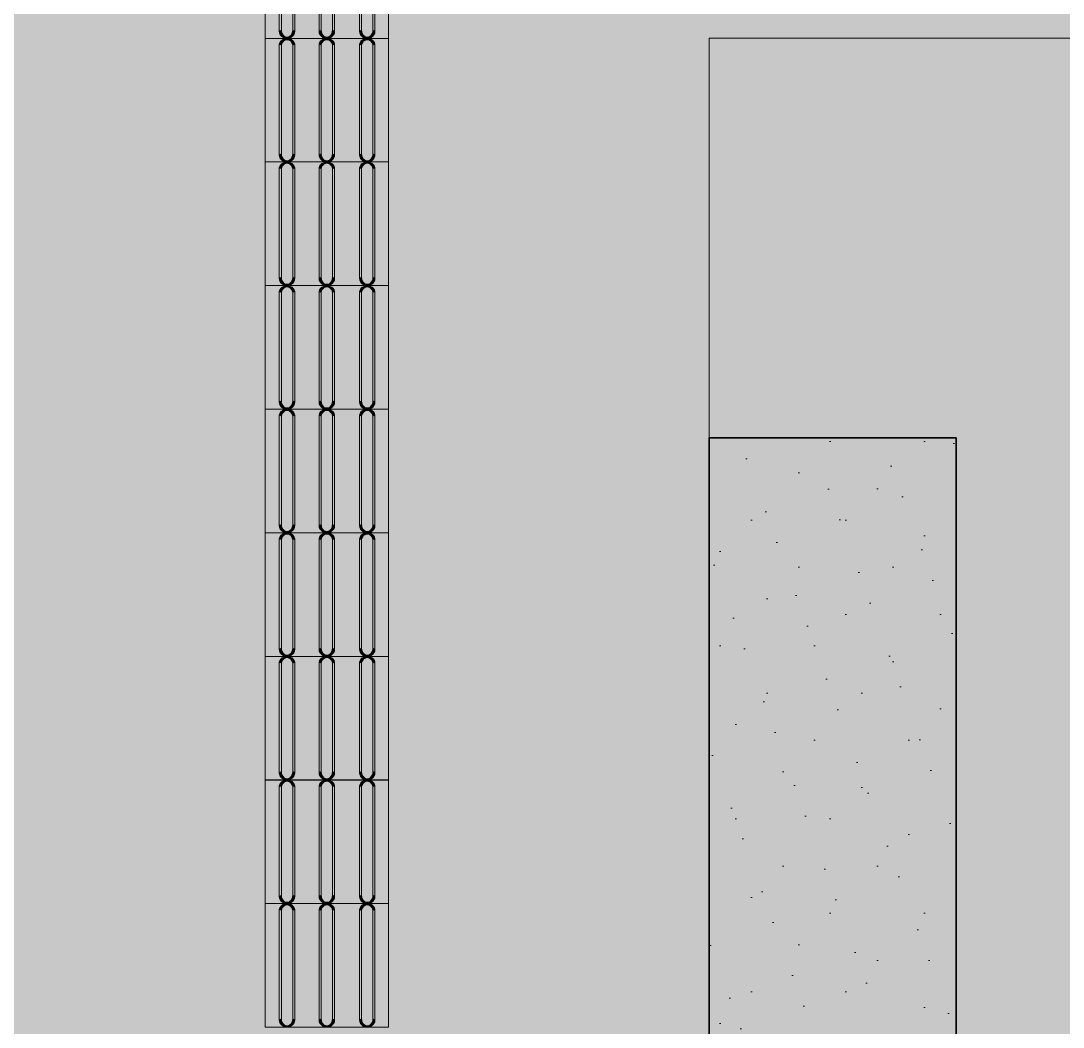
# Model space of a CAD drawing. Header units: metres. Extents: x -77.1 to 22, y -70.6 to -27.7.
# Drawn here: x -55.508 to -53.4, y -64.302 to -62.266 of the extents above; entities that cross this region are included whole.
import ezdxf

# ---------------------------------------------------------------- set-up
doc = ezdxf.new("R2010")
doc.units = ezdxf.units.M
doc.header["$MEASUREMENT"] = 0
doc.layers.add('LAJES.EST', color=7, linetype='Continuous')
doc.layers.add('TERRENO.ARQ', color=7, linetype='Continuous')
for name, color, linetype, lineweight in [('LAJES.EST_Caneta_No__1', 7, 'Continuous', 35), ('LAJES.EST_Caneta_No__241', 7, 'Continuous', 13), ('TERRENO.ARQ_Caneta_No__241', 7, 'Continuous', 13)]:
    doc.layers.add(name, color=color, linetype=linetype, lineweight=lineweight)
for name, color, linetype, lineweight, true_color in [('LAJES.EST_Caneta_No__17', 7, 'Continuous', 0, 0xd4d4d4), ('LAJES.EST_Caneta_No__18', 7, 'Continuous', 0, 0xdfdfdf), ('Novo_PISO TATIL_Caneta_No__13', 7, 'Continuous', 0, 0xaaaaaa), ('Novo_PISO TATIL_Caneta_No__18', 7, 'Continuous', 0, 0xdfdfdf)]:
    doc.layers.add(name, color=color, linetype=linetype, lineweight=lineweight, true_color=true_color)
pattern_1 = [(45, (0, 0.6), (-0.1909188, 0.1909188), [0, -0.18, 0, -0.27]), (110, (0.6, 0.6), (0.253717, 0.09234544), [0, -0.132, 0, -0.228])]

# ---------------------------------------------------------------- blocks, each defined once
blk = doc.blocks.new('Piso Tátil Direcional(2)(1)')
at = {"layer": 'Novo_PISO TATIL_Caneta_No__18', "linetype": 'Continuous', "lineweight": 0, "true_color": 0xdfdfdf}
for points in [[(0.25, 0), (0.25, 0.25), (0, 0.25), (0, 0)], [(0.0281, 0.2392), (0.0276, 0.2354), (0.0322, 0.2369)], [(0.0318, 0.2332), (0.0322, 0.2369), (0.0276, 0.2354)], [(0.0318, 0.0139), (0.0318, 0.2332), (0.0276, 0.2354), (0.0276, 0.0116)], [(0.0333, 0.2404), (0.0297, 0.2427), (0.0281, 0.2392)], [(0.0322, 0.2369), (0.0333, 0.2404), (0.0281, 0.2392)], [(0.0322, 0.2457), (0.0297, 0.2427), (0.0352, 0.2433)], [(0.0333, 0.2404), (0.0352, 0.2433), (0.0297, 0.2427)], [(0.0544, 0.2369), (0.0533, 0.2404), (0.0514, 0.2433), (0.0491, 0.2456), (0.0463, 0.247), (0.0433, 0.2475), (0.0403, 0.247), (0.0375, 0.2456), (0.0352, 0.2433), (0.0333, 0.2404), (0.0322, 0.2369), (0.0318, 0.2332), (0.0318, 0.0139), (0.0327, 0.0108), (0.0341, 0.008), (0.0359, 0.0057), (0.0382, 0.004), (0.0407, 0.0029), (0.0433, 0.0025), (0.0459, 0.0029), (0.0484, 0.004), (0.0507, 0.0057), (0.0525, 0.008), (0.0539, 0.0108), (0.0548, 0.0139), (0.0548, 0.2332)], [(0.0352, 0.2433), (0.0354, 0.248), (0.0322, 0.2457)], [(0.0354, 0.248), (0.0352, 0.2433), (0.0375, 0.2456)], [(0.0392, 0.2495), (0.0354, 0.248), (0.0375, 0.2456)], [(0.0403, 0.247), (0.0392, 0.2495), (0.0375, 0.2456)], [(0.0392, 0.2495), (0.0403, 0.247), (0.0433, 0.25)], [(0.0403, 0.247), (0.0433, 0.2475), (0.0433, 0.25)], [(0.0474, 0.2495), (0.0433, 0.25), (0.0433, 0.2475)], [(0.0463, 0.247), (0.0474, 0.2495), (0.0433, 0.2475)], [(0.0512, 0.248), (0.0474, 0.2495), (0.0463, 0.247)], [(0.0463, 0.247), (0.0491, 0.2456), (0.0512, 0.248)], [(0.0544, 0.2457), (0.0512, 0.248), (0.0491, 0.2456)], [(0.0514, 0.2433), (0.0544, 0.2457), (0.0491, 0.2456)], [(0.0569, 0.2427), (0.0544, 0.2457), (0.0514, 0.2433)], [(0.0533, 0.2404), (0.0569, 0.2427), (0.0514, 0.2433)], [(0.0585, 0.2392), (0.0569, 0.2427), (0.0533, 0.2404)], [(0.0544, 0.2369), (0.0585, 0.2392), (0.0533, 0.2404)], [(0.059, 0.2354), (0.0585, 0.2392), (0.0544, 0.2369)], [(0.059, 0.2354), (0.0544, 0.2369), (0.0548, 0.2332)], [(0.059, 0.0116), (0.059, 0.2354), (0.0548, 0.2332), (0.0548, 0.0139)], [(0.1098, 0.2392), (0.1093, 0.2354), (0.1139, 0.2369)], [(0.1135, 0.2332), (0.1139, 0.2369), (0.1093, 0.2354)], [(0.1135, 0.0139), (0.1135, 0.2332), (0.1093, 0.2354), (0.1093, 0.0116)], [(0.115, 0.2404), (0.1114, 0.2427), (0.1098, 0.2392)], [(0.1139, 0.2369), (0.115, 0.2404), (0.1098, 0.2392)], [(0.1139, 0.2457), (0.1114, 0.2427), (0.1169, 0.2433)], [(0.115, 0.2404), (0.1169, 0.2433), (0.1114, 0.2427)], [(0.1361, 0.2369), (0.135, 0.2404), (0.1331, 0.2433), (0.1308, 0.2456), (0.128, 0.247), (0.125, 0.2475), (0.122, 0.247), (0.1192, 0.2456), (0.1169, 0.2433), (0.115, 0.2404), (0.1139, 0.2369), (0.1135, 0.2332), (0.1135, 0.0139), (0.1144, 0.0108), (0.1158, 0.008), (0.1176, 0.0057), (0.1199, 0.004), (0.1224, 0.0029), (0.125, 0.0025), (0.1276, 0.0029), (0.1301, 0.004), (0.1324, 0.0057), (0.1342, 0.008), (0.1356, 0.0108), (0.1365, 0.0139), (0.1365, 0.2332)], [(0.1169, 0.2433), (0.1171, 0.248), (0.1139, 0.2457)], [(0.1171, 0.248), (0.1169, 0.2433), (0.1192, 0.2456)], [(0.1209, 0.2495), (0.1171, 0.248), (0.1192, 0.2456)], [(0.122, 0.247), (0.1209, 0.2495), (0.1192, 0.2456)], [(0.1209, 0.2495), (0.122, 0.247), (0.125, 0.25)], [(0.122, 0.247), (0.125, 0.2475), (0.125, 0.25)], [(0.1291, 0.2495), (0.125, 0.25), (0.125, 0.2475)], [(0.128, 0.247), (0.1291, 0.2495), (0.125, 0.2475)], [(0.1329, 0.248), (0.1291, 0.2495), (0.128, 0.247)], [(0.128, 0.247), (0.1308, 0.2456), (0.1329, 0.248)], [(0.1361, 0.2457), (0.1329, 0.248), (0.1308, 0.2456)], [(0.1331, 0.2433), (0.1361, 0.2457), (0.1308, 0.2456)], [(0.1386, 0.2427), (0.1361, 0.2457), (0.1331, 0.2433)], [(0.135, 0.2404), (0.1386, 0.2427), (0.1331, 0.2433)], [(0.1402, 0.2392), (0.1386, 0.2427), (0.135, 0.2404)], [(0.1361, 0.2369), (0.1402, 0.2392), (0.135, 0.2404)], [(0.1407, 0.2354), (0.1402, 0.2392), (0.1361, 0.2369)], [(0.1407, 0.2354), (0.1361, 0.2369), (0.1365, 0.2332)], [(0.1407, 0.0116), (0.1407, 0.2354), (0.1365, 0.2332), (0.1365, 0.0139)], [(0.1903, 0.2392), (0.1898, 0.2354), (0.1944, 0.2369)], [(0.194, 0.2332), (0.1944, 0.2369), (0.1898, 0.2354)], [(0.194, 0.0139), (0.194, 0.2332), (0.1898, 0.2354), (0.1898, 0.0116)], [(0.1955, 0.2404), (0.1919, 0.2427), (0.1903, 0.2392)], [(0.1944, 0.2369), (0.1955, 0.2404), (0.1903, 0.2392)], [(0.1944, 0.2457), (0.1919, 0.2427), (0.1974, 0.2433)], [(0.1955, 0.2404), (0.1974, 0.2433), (0.1919, 0.2427)], [(0.2166, 0.2369), (0.2155, 0.2404), (0.2136, 0.2433), (0.2113, 0.2456), (0.2085, 0.247), (0.2055, 0.2475), (0.2025, 0.247), (0.1997, 0.2456), (0.1974, 0.2433), (0.1955, 0.2404), (0.1944, 0.2369), (0.194, 0.2332), (0.194, 0.0139), (0.1949, 0.0108), (0.1963, 0.008), (0.1981, 0.0057), (0.2004, 0.004), (0.2029, 0.0029), (0.2055, 0.0025), (0.2081, 0.0029), (0.2106, 0.004), (0.2129, 0.0057), (0.2147, 0.008), (0.2161, 0.0108), (0.217, 0.0139), (0.217, 0.2332)], [(0.1974, 0.2433), (0.1976, 0.248), (0.1944, 0.2457)], [(0.1976, 0.248), (0.1974, 0.2433), (0.1997, 0.2456)], [(0.2014, 0.2495), (0.1976, 0.248), (0.1997, 0.2456)], [(0.2025, 0.247), (0.2014, 0.2495), (0.1997, 0.2456)], [(0.2014, 0.2495), (0.2025, 0.247), (0.2055, 0.25)], [(0.2025, 0.247), (0.2055, 0.2475), (0.2055, 0.25)], [(0.2096, 0.2495), (0.2055, 0.25), (0.2055, 0.2475)], [(0.2085, 0.247), (0.2096, 0.2495), (0.2055, 0.2475)], [(0.2134, 0.248), (0.2096, 0.2495), (0.2085, 0.247)], [(0.2085, 0.247), (0.2113, 0.2456), (0.2134, 0.248)], [(0.2166, 0.2457), (0.2134, 0.248), (0.2113, 0.2456)], [(0.2136, 0.2433), (0.2166, 0.2457), (0.2113, 0.2456)], [(0.2191, 0.2427), (0.2166, 0.2457), (0.2136, 0.2433)], [(0.2155, 0.2404), (0.2191, 0.2427), (0.2136, 0.2433)], [(0.2207, 0.2392), (0.2191, 0.2427), (0.2155, 0.2404)], [(0.2166, 0.2369), (0.2207, 0.2392), (0.2155, 0.2404)], [(0.2212, 0.2354), (0.2207, 0.2392), (0.2166, 0.2369)], [(0.2212, 0.2354), (0.2166, 0.2369), (0.217, 0.2332)], [(0.2212, 0.0116), (0.2212, 0.2354), (0.217, 0.2332), (0.217, 0.0139)], [(0.0276, 0.0116), (0.0287, 0.0085), (0.0318, 0.0139)], [(0.0287, 0.0085), (0.0327, 0.0108), (0.0318, 0.0139)], [(0.0327, 0.0108), (0.0287, 0.0085), (0.0307, 0.0056)], [(0.0341, 0.008), (0.0327, 0.0108), (0.0307, 0.0056)], [(0.0359, 0.0057), (0.0341, 0.008), (0.0307, 0.0056)], [(0.0332, 0.0033), (0.0359, 0.0057), (0.0307, 0.0056)], [(0.0359, 0.0057), (0.0332, 0.0033), (0.0382, 0.004)], [(0.0382, 0.004), (0.0332, 0.0033), (0.0363, 0.0015)], [(0.0407, 0.0029), (0.0382, 0.004), (0.0363, 0.0015)], [(0.0363, 0.0015), (0.0397, 0.0004), (0.0407, 0.0029)], [(0.0433, 0.0025), (0.0407, 0.0029), (0.0397, 0.0004)], [(0.0433, 0), (0.0433, 0.0025), (0.0397, 0.0004)], [(0.0469, 0.0004), (0.0459, 0.0029), (0.0433, 0)], [(0.0459, 0.0029), (0.0433, 0.0025), (0.0433, 0)], [(0.0484, 0.004), (0.0459, 0.0029), (0.0469, 0.0004)], [(0.0469, 0.0004), (0.0503, 0.0015), (0.0484, 0.004)], [(0.0507, 0.0057), (0.0484, 0.004), (0.0503, 0.0015)], [(0.0503, 0.0015), (0.0534, 0.0033), (0.0507, 0.0057)], [(0.0534, 0.0033), (0.0525, 0.008), (0.0507, 0.0057)], [(0.0525, 0.008), (0.0559, 0.0056), (0.0539, 0.0108)], [(0.0525, 0.008), (0.0534, 0.0033), (0.0559, 0.0056)], [(0.0579, 0.0085), (0.0548, 0.0139), (0.0539, 0.0108)], [(0.0579, 0.0085), (0.0539, 0.0108), (0.0559, 0.0056)], [(0.059, 0.0116), (0.0548, 0.0139), (0.0579, 0.0085)], [(0.1093, 0.0116), (0.1104, 0.0085), (0.1135, 0.0139)], [(0.1104, 0.0085), (0.1144, 0.0108), (0.1135, 0.0139)], [(0.1144, 0.0108), (0.1104, 0.0085), (0.1124, 0.0056)], [(0.1158, 0.008), (0.1144, 0.0108), (0.1124, 0.0056)], [(0.1176, 0.0057), (0.1158, 0.008), (0.1124, 0.0056)], [(0.1149, 0.0033), (0.1176, 0.0057), (0.1124, 0.0056)], [(0.1176, 0.0057), (0.1149, 0.0033), (0.1199, 0.004)], [(0.1199, 0.004), (0.1149, 0.0033), (0.118, 0.0015)], [(0.1224, 0.0029), (0.1199, 0.004), (0.118, 0.0015)], [(0.118, 0.0015), (0.1214, 0.0004), (0.1224, 0.0029)], [(0.125, 0.0025), (0.1224, 0.0029), (0.1214, 0.0004)], [(0.125, 0), (0.125, 0.0025), (0.1214, 0.0004)], [(0.1286, 0.0004), (0.1276, 0.0029), (0.125, 0)], [(0.1276, 0.0029), (0.125, 0.0025), (0.125, 0)], [(0.1301, 0.004), (0.1276, 0.0029), (0.1286, 0.0004)], [(0.1286, 0.0004), (0.132, 0.0015), (0.1301, 0.004)], [(0.1324, 0.0057), (0.1301, 0.004), (0.132, 0.0015)], [(0.132, 0.0015), (0.1351, 0.0033), (0.1324, 0.0057)], [(0.1351, 0.0033), (0.1342, 0.008), (0.1324, 0.0057)], [(0.1342, 0.008), (0.1376, 0.0056), (0.1356, 0.0108)], [(0.1342, 0.008), (0.1351, 0.0033), (0.1376, 0.0056)], [(0.1396, 0.0085), (0.1365, 0.0139), (0.1356, 0.0108)], [(0.1396, 0.0085), (0.1356, 0.0108), (0.1376, 0.0056)], [(0.1407, 0.0116), (0.1365, 0.0139), (0.1396, 0.0085)], [(0.1898, 0.0116), (0.1909, 0.0085), (0.194, 0.0139)], [(0.1909, 0.0085), (0.1949, 0.0108), (0.194, 0.0139)], [(0.1949, 0.0108), (0.1909, 0.0085), (0.1929, 0.0056)], [(0.1963, 0.008), (0.1949, 0.0108), (0.1929, 0.0056)], [(0.1981, 0.0057), (0.1963, 0.008), (0.1929, 0.0056)], [(0.1954, 0.0033), (0.1981, 0.0057), (0.1929, 0.0056)], [(0.1981, 0.0057), (0.1954, 0.0033), (0.2004, 0.004)], [(0.2004, 0.004), (0.1954, 0.0033), (0.1985, 0.0015)], [(0.2029, 0.0029), (0.2004, 0.004), (0.1985, 0.0015)], [(0.1985, 0.0015), (0.2019, 0.0004), (0.2029, 0.0029)], [(0.2055, 0.0025), (0.2029, 0.0029), (0.2019, 0.0004)], [(0.2055, 0), (0.2055, 0.0025), (0.2019, 0.0004)], [(0.2091, 0.0004), (0.2081, 0.0029), (0.2055, 0)], [(0.2081, 0.0029), (0.2055, 0.0025), (0.2055, 0)], [(0.2106, 0.004), (0.2081, 0.0029), (0.2091, 0.0004)], [(0.2091, 0.0004), (0.2125, 0.0015), (0.2106, 0.004)], [(0.2129, 0.0057), (0.2106, 0.004), (0.2125, 0.0015)], [(0.2125, 0.0015), (0.2156, 0.0033), (0.2129, 0.0057)], [(0.2156, 0.0033), (0.2147, 0.008), (0.2129, 0.0057)], [(0.2147, 0.008), (0.2181, 0.0056), (0.2161, 0.0108)], [(0.2147, 0.008), (0.2156, 0.0033), (0.2181, 0.0056)], [(0.2201, 0.0085), (0.217, 0.0139), (0.2161, 0.0108)], [(0.2201, 0.0085), (0.2161, 0.0108), (0.2181, 0.0056)], [(0.2212, 0.0116), (0.217, 0.0139), (0.2201, 0.0085)]]:
    blk.add_hatch(color=254, dxfattribs=at).paths.add_polyline_path(points)
at = {"layer": 'Novo_PISO TATIL_Caneta_No__13', "color": 253, "linetype": 'Continuous', "lineweight": 0, "true_color": 0xaaaaaa}
for p, q in [((0, 0.25), (0.25, 0.25)), ((0, 0), (0, 0.25)), ((0.0281, 0.2392), (0.0276, 0.2354)), ((0.0276, 0.2354), (0.0276, 0.0116)), ((0.0318, 0.2332), (0.0276, 0.2354)), ((0.0297, 0.2427), (0.0281, 0.2392)), ((0.0322, 0.2457), (0.0297, 0.2427)), ((0.0322, 0.2369), (0.0318, 0.2332)), ((0.0318, 0.2332), (0.0318, 0.0139)), ((0.0354, 0.248), (0.0322, 0.2457)), ((0.0333, 0.2404), (0.0322, 0.2369)), ((0.0352, 0.2433), (0.0333, 0.2404)), ((0.0375, 0.2456), (0.0352, 0.2433)), ((0.0392, 0.2495), (0.0354, 0.248)), ((0.0403, 0.247), (0.0375, 0.2456)), ((0.0433, 0.25), (0.0392, 0.2495)), ((0.0433, 0.2475), (0.0403, 0.247)), ((0.0474, 0.2495), (0.0433, 0.25)), ((0.0463, 0.247), (0.0433, 0.2475)), ((0.0491, 0.2456), (0.0463, 0.247)), ((0.0512, 0.248), (0.0474, 0.2495)), ((0.0514, 0.2433), (0.0491, 0.2456)), ((0.0544, 0.2457), (0.0512, 0.248)), ((0.0533, 0.2404), (0.0514, 0.2433)), ((0.0544, 0.2369), (0.0533, 0.2404)), ((0.0569, 0.2427), (0.0544, 0.2457)), ((0.0548, 0.2332), (0.0544, 0.2369)), ((0.0548, 0.2332), (0.059, 0.2354)), ((0.0548, 0.0139), (0.0548, 0.2332)), ((0.0585, 0.2392), (0.0569, 0.2427)), ((0.059, 0.2354), (0.0585, 0.2392)), ((0.059, 0.0116), (0.059, 0.2354)), ((0.1098, 0.2392), (0.1093, 0.2354)), ((0.1093, 0.2354), (0.1093, 0.0116)), ((0.1135, 0.2332), (0.1093, 0.2354)), ((0.1114, 0.2427), (0.1098, 0.2392)), ((0.1139, 0.2457), (0.1114, 0.2427)), ((0.1139, 0.2369), (0.1135, 0.2332)), ((0.1135, 0.2332), (0.1135, 0.0139)), ((0.1171, 0.248), (0.1139, 0.2457)), ((0.115, 0.2404), (0.1139, 0.2369)), ((0.1169, 0.2433), (0.115, 0.2404)), ((0.1192, 0.2456), (0.1169, 0.2433)), ((0.1209, 0.2495), (0.1171, 0.248)), ((0.122, 0.247), (0.1192, 0.2456)), ((0.125, 0.25), (0.1209, 0.2495)), ((0.125, 0.2475), (0.122, 0.247)), ((0.1291, 0.2495), (0.125, 0.25)), ((0.128, 0.247), (0.125, 0.2475)), ((0.1308, 0.2456), (0.128, 0.247)), ((0.1329, 0.248), (0.1291, 0.2495)), ((0.1331, 0.2433), (0.1308, 0.2456)), ((0.1361, 0.2457), (0.1329, 0.248)), ((0.135, 0.2404), (0.1331, 0.2433)), ((0.1361, 0.2369), (0.135, 0.2404)), ((0.1386, 0.2427), (0.1361, 0.2457)), ((0.1365, 0.2332), (0.1361, 0.2369)), ((0.1365, 0.2332), (0.1407, 0.2354)), ((0.1365, 0.0139), (0.1365, 0.2332)), ((0.1402, 0.2392), (0.1386, 0.2427)), ((0.1407, 0.2354), (0.1402, 0.2392)), ((0.1407, 0.0116), (0.1407, 0.2354)), ((0.1903, 0.2392), (0.1898, 0.2354)), ((0.1898, 0.2354), (0.1898, 0.0116)), ((0.194, 0.2332), (0.1898, 0.2354)), ((0.1919, 0.2427), (0.1903, 0.2392)), ((0.1944, 0.2457), (0.1919, 0.2427)), ((0.1944, 0.2369), (0.194, 0.2332)), ((0.194, 0.2332), (0.194, 0.0139)), ((0.1976, 0.248), (0.1944, 0.2457)), ((0.1955, 0.2404), (0.1944, 0.2369)), ((0.1974, 0.2433), (0.1955, 0.2404)), ((0.1997, 0.2456), (0.1974, 0.2433)), ((0.2014, 0.2495), (0.1976, 0.248)), ((0.2025, 0.247), (0.1997, 0.2456)), ((0.2055, 0.25), (0.2014, 0.2495)), ((0.2055, 0.2475), (0.2025, 0.247)), ((0.2096, 0.2495), (0.2055, 0.25)), ((0.2085, 0.247), (0.2055, 0.2475)), ((0.2113, 0.2456), (0.2085, 0.247)), ((0.2134, 0.248), (0.2096, 0.2495)), ((0.2136, 0.2433), (0.2113, 0.2456)), ((0.2166, 0.2457), (0.2134, 0.248)), ((0.2155, 0.2404), (0.2136, 0.2433)), ((0.2166, 0.2369), (0.2155, 0.2404)), ((0.2191, 0.2427), (0.2166, 0.2457)), ((0.217, 0.2332), (0.2166, 0.2369)), ((0.217, 0.2332), (0.2212, 0.2354)), ((0.217, 0.0139), (0.217, 0.2332)), ((0.2207, 0.2392), (0.2191, 0.2427)), ((0.2212, 0.2354), (0.2207, 0.2392)), ((0.2212, 0.0116), (0.2212, 0.2354)), ((0.25, 0.25), (0.25, 0)), ((0.25, 0), (0, 0)), ((0.0276, 0.0116), (0.0318, 0.0139)), ((0.0276, 0.0116), (0.0287, 0.0085)), ((0.0287, 0.0085), (0.0307, 0.0056)), ((0.0307, 0.0056), (0.0332, 0.0033)), ((0.0318, 0.0139), (0.0327, 0.0108)), ((0.0327, 0.0108), (0.0341, 0.008)), ((0.0332, 0.0033), (0.0363, 0.0015)), ((0.0341, 0.008), (0.0359, 0.0057)), ((0.0359, 0.0057), (0.0382, 0.004)), ((0.0363, 0.0015), (0.0397, 0.0004)), ((0.0382, 0.004), (0.0407, 0.0029)), ((0.0397, 0.0004), (0.0433, 0)), ((0.0407, 0.0029), (0.0433, 0.0025)), ((0.0433, 0.0025), (0.0459, 0.0029)), ((0.0433, 0), (0.0469, 0.0004)), ((0.0459, 0.0029), (0.0484, 0.004)), ((0.0469, 0.0004), (0.0503, 0.0015)), ((0.0484, 0.004), (0.0507, 0.0057)), ((0.0503, 0.0015), (0.0534, 0.0033)), ((0.0507, 0.0057), (0.0525, 0.008)), ((0.0525, 0.008), (0.0539, 0.0108)), ((0.0534, 0.0033), (0.0559, 0.0056)), ((0.0539, 0.0108), (0.0548, 0.0139)), ((0.0548, 0.0139), (0.059, 0.0116)), ((0.0559, 0.0056), (0.0579, 0.0085)), ((0.0579, 0.0085), (0.059, 0.0116)), ((0.1093, 0.0116), (0.1135, 0.0139)), ((0.1093, 0.0116), (0.1104, 0.0085)), ((0.1104, 0.0085), (0.1124, 0.0056)), ((0.1124, 0.0056), (0.1149, 0.0033)), ((0.1135, 0.0139), (0.1144, 0.0108)), ((0.1144, 0.0108), (0.1158, 0.008)), ((0.1149, 0.0033), (0.118, 0.0015)), ((0.1158, 0.008), (0.1176, 0.0057)), ((0.1176, 0.0057), (0.1199, 0.004)), ((0.118, 0.0015), (0.1214, 0.0004)), ((0.1199, 0.004), (0.1224, 0.0029)), ((0.1214, 0.0004), (0.125, 0)), ((0.1224, 0.0029), (0.125, 0.0025)), ((0.125, 0.0025), (0.1276, 0.0029)), ((0.125, 0), (0.1286, 0.0004)), ((0.1276, 0.0029), (0.1301, 0.004)), ((0.1286, 0.0004), (0.132, 0.0015)), ((0.1301, 0.004), (0.1324, 0.0057)), ((0.132, 0.0015), (0.1351, 0.0033)), ((0.1324, 0.0057), (0.1342, 0.008)), ((0.1342, 0.008), (0.1356, 0.0108)), ((0.1351, 0.0033), (0.1376, 0.0056)), ((0.1356, 0.0108), (0.1365, 0.0139)), ((0.1365, 0.0139), (0.1407, 0.0116)), ((0.1376, 0.0056), (0.1396, 0.0085)), ((0.1396, 0.0085), (0.1407, 0.0116)), ((0.1898, 0.0116), (0.194, 0.0139)), ((0.1898, 0.0116), (0.1909, 0.0085)), ((0.1909, 0.0085), (0.1929, 0.0056)), ((0.1929, 0.0056), (0.1954, 0.0033)), ((0.194, 0.0139), (0.1949, 0.0108)), ((0.1949, 0.0108), (0.1963, 0.008)), ((0.1954, 0.0033), (0.1985, 0.0015)), ((0.1963, 0.008), (0.1981, 0.0057)), ((0.1981, 0.0057), (0.2004, 0.004)), ((0.1985, 0.0015), (0.2019, 0.0004)), ((0.2004, 0.004), (0.2029, 0.0029)), ((0.2019, 0.0004), (0.2055, 0)), ((0.2029, 0.0029), (0.2055, 0.0025)), ((0.2055, 0.0025), (0.2081, 0.0029)), ((0.2055, 0), (0.2091, 0.0004)), ((0.2081, 0.0029), (0.2106, 0.004)), ((0.2091, 0.0004), (0.2125, 0.0015)), ((0.2106, 0.004), (0.2129, 0.0057)), ((0.2125, 0.0015), (0.2156, 0.0033)), ((0.2129, 0.0057), (0.2147, 0.008)), ((0.2147, 0.008), (0.2161, 0.0108)), ((0.2156, 0.0033), (0.2181, 0.0056)), ((0.2161, 0.0108), (0.217, 0.0139)), ((0.217, 0.0139), (0.2212, 0.0116)), ((0.2181, 0.0056), (0.2201, 0.0085)), ((0.2201, 0.0085), (0.2212, 0.0116))]:
    blk.add_line(p, q, dxfattribs=at)
blk = doc.blocks.new('BANCO EM CONCRETO')
at = {"layer": 'LAJES.EST_Caneta_No__17', "linetype": 'Continuous', "lineweight": 0, "true_color": 0xd4d4d4}
h = blk.add_hatch(dxfattribs=at)
h.set_pattern_fill('Carpet_0007', color=254, style=0, pattern_type=2)
h.set_pattern_definition([(45, (0, 0.3), (-0.0954594, 0.0954594), [0, -0.09, 0, -0.135]), (110, (0.3, 0.3), (0.1268585, 0.0461727), [0, -0.066, 0, -0.114])])
h.paths.add_polyline_path([(0, 5), (0, 0), (0.5, 0), (0.5, 4.6), (0.5, 5)])
at = {"layer": 'LAJES.EST_Caneta_No__1', "color": 7, "linetype": 'Continuous', "lineweight": 35}
for p, q in [((0, 0), (0, 5)), ((0.5, 5), (0, 5)), ((0.5, 4.6), (0.5, 5)), ((0.5, 0), (0.5, 4.6)), ((0.5, 0), (0, 0))]:
    blk.add_line(p, q, dxfattribs=at)
at = {"layer": 'LAJES.EST_Caneta_No__241', "color": 7, "linetype": 'Continuous', "lineweight": 13, "flags": 128}
blk.add_lwpolyline([(0, 5), (0, 0), (0.5, 0), (0.5, 4.6), (0.5, 5)], close=True, dxfattribs=at)

msp = doc.modelspace()

# ---------------------------------------------------------------- hatches: boundary and pattern name
at = {"layer": 'LAJES.EST_Caneta_No__18', "linetype": 'Continuous', "lineweight": 0, "true_color": 0xdfdfdf}
h = msp.add_hatch(dxfattribs=at)
h.set_pattern_fill('Piso_Externo__0007', color=254, style=0, pattern_type=2)
h.set_pattern_definition(pattern_1)
h.paths.add_polyline_path([(-76.514, -65.1016), (-73.814, -65.1016, -0.414214), (-75.814, -67.1016), (-66.814, -67.1016, -0.414214), (-68.814, -65.1016), (-68.814, -62.301), (-68.814, -45.4002, -0.414214), (-66.514, -43.1002), (-65.914, -43.1002), (-65.914, -42.3002), (-66.514, -42.3002), (-66.514, -38.2041), (-65.114, -38.2041), (-65.114, -36.7038), (-66.514, -36.7038), (-66.514, -32.5997), (-65.114, -32.5997), (-56.714, -32.5997), (-53.814, -32.5997), (-44.014, -32.5997), (-44.014, -42.3002), (-53.814, -42.3002), (-53.814, -47.1002), (-44.014, -47.1002), (-44.014, -50.8516), (-45.6136, -50.8516), (-45.6136, -52.3506), (-44.014, -52.3506), (-44.014, -60.3006), (-48.9163, -60.3006), (-48.9163, -61.1006), (-44.3609, -61.1006), (-44.3609, -67.1016), (-44.014, -67.1016), (-41.514, -67.1016), (-41.514, -28.1016), (-41.714, -28.1016), (-41.714, -60.3006), (-43.014, -60.3006), (-43.014, -30.0016), (-66.514, -30.0016), (-66.514, -28.1016), (-76.514, -28.1016)])
h.paths.add_polyline_path([(-73.814, -45.1016), (-76.314, -45.1016), (-76.314, -43.0892), (-75.7984, -43.0908, -0.414214), (-73.8139, -45.0876)], flags=0)
h.paths.add_polyline_path([(-73.814, -45.5846, -0.009328), (-73.814, -45.6604)], flags=0)
h.paths.add_polyline_path([(-52.814, -46.3002), (-52.814, -43.1002), (-44.014, -43.1002), (-44.014, -46.3002)], flags=0)
h.paths.add_polyline_path([(-67.714, -34.1), (-76.314, -34.1), (-76.314, -32.5997), (-67.714, -32.5997)], flags=0)
h = msp.add_hatch(dxfattribs=at)
h.set_pattern_fill('Piso_Externo__0007', color=254, style=0, pattern_type=2)
h.set_pattern_definition(pattern_1)
h.paths.add_polyline_path([(-66.514, -46.3002), (-67.314, -46.3002), (-67.314, -61.1006), (-56.514, -61.1006), (-56.514, -67.1016), (-54.116, -67.1016), (-54.116, -62.3006), (-51.8328, -62.3006), (-51.8328, -67.1016), (-48.9163, -67.1016), (-48.9163, -65.8006), (-48.9163, -60.3006), (-56.514, -60.3006), (-66.514, -60.3006), (-66.514, -47.1002), (-65.114, -47.1002), (-65.114, -46.3002), (-65.114, -42.3002), (-65.914, -42.3002), (-65.914, -43.1002), (-65.914, -46.3002)])
at = {"layer": 'TERRENO.ARQ', "linetype": 'Continuous', "lineweight": 0, "true_color": 0xc5d9be}
msp.add_hatch(color=9, dxfattribs=at).paths.add_polyline_path([(-54.116, -67.1016), (-51.8328, -67.1016), (-51.8328, -62.3006), (-54.116, -62.3006)])

# ---------------------------------------------------------------- linework, layer by layer
at = {"layer": 'LAJES.EST_Caneta_No__241', "color": 7, "linetype": 'Continuous', "lineweight": 13, "flags": 128}
msp.add_lwpolyline([(-66.514, -46.3002), (-67.314, -46.3002), (-67.314, -61.1006), (-56.514, -61.1006), (-56.514, -67.1016), (-54.116, -67.1016), (-54.116, -62.3006), (-51.8328, -62.3006), (-51.8328, -67.1016), (-48.9163, -67.1016), (-48.9163, -65.8006), (-48.9163, -60.3006), (-56.514, -60.3006), (-66.514, -60.3006), (-66.514, -47.1002), (-65.114, -47.1002), (-65.114, -46.3002), (-65.114, -42.3002), (-65.914, -42.3002), (-65.914, -43.1002), (-65.914, -46.3002)], close=True, dxfattribs=at)
at = {"layer": 'TERRENO.ARQ_Caneta_No__241', "color": 7, "linetype": 'Continuous', "lineweight": 13, "flags": 128}
msp.add_lwpolyline([(-54.116, -67.1016), (-51.8328, -67.1016), (-51.8328, -62.3006), (-54.116, -62.3006)], close=True, dxfattribs=at)

# ---------------------------------------------------------------- block references
at = {"layer": 'LAJES.EST', "color": 7, "linetype": 'Continuous', "lineweight": 13, "yscale": 0.5999999999999992}
msp.add_blockref('BANCO EM CONCRETO', (-54.116, -66.109), dxfattribs=at)
at = {"layer": 'Novo_PISO TATIL_Caneta_No__13', "color": 253, "linetype": 'Continuous', "lineweight": 0, "true_color": 0xaaaaaa, "rotation": 180.0000000000017}
for p in [(-54.764, -62.0511), (-54.764, -62.3012), (-54.764, -62.5512), (-54.764, -62.8014), (-54.764, -63.0514), (-54.764, -63.3015), (-54.764, -63.5515), (-54.764, -63.8017), (-54.764, -64.0517)]:
    msp.add_blockref('Piso Tátil Direcional(2)(1)', p, dxfattribs=at)

doc.saveas('drawing.dxf')
